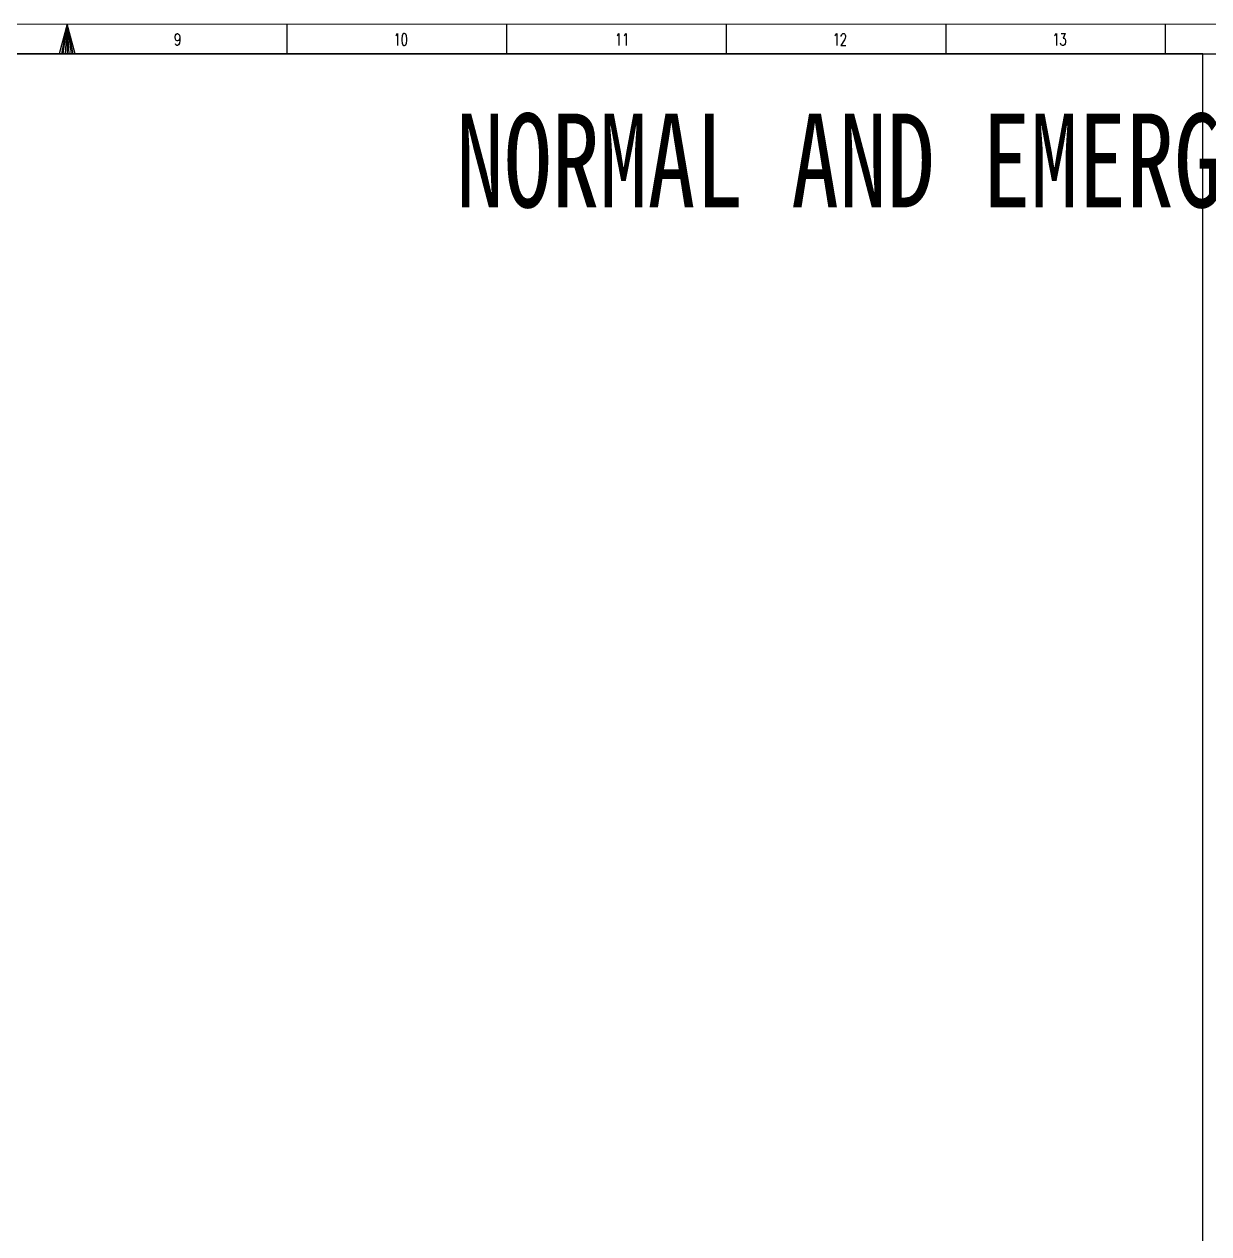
# Model space of a CAD drawing. Header units: millimetres. Extents: x -10610309 to -7681154, y 4147866 to 4574587.
# Drawn here: x -9544311 to -9344047, y 4370126 to 4574587 of the extents above; entities that cross this region are included whole.
import ezdxf

# ---------------------------------------------------------------- set-up
doc = ezdxf.new("R2010")
doc.units = ezdxf.units.MM
doc.layers.add('TEG BORDER', color=7, linetype='Continuous')
doc.styles.get("Standard").update_dxf_attribs({"font": 'romanc.SHX', "width": 0.75, "bigfont": 'hztxt.shx'})
doc.styles.add('TEG BORDER', font='txt_qlt.shx', dxfattribs={"width": 0.7, "bigfont": 'hztxt.shx'})

# ---------------------------------------------------------------- blocks, each defined once
blk = doc.blocks.new('TEG BORDER A2')
for p, q in [((297, 420), (297, 415)), ((334.12, 420), (334.12, 415)), ((371.25, 420), (371.25, 415)), ((408.37, 420), (408.37, 415)), ((445.5, 420), (445.5, 415)), ((482.62, 420), (482.62, 415))]:
    blk.add_line(p, q)
at = {"linetype": 'Continuous'}
blk.add_line((489, 415), (5, 415), dxfattribs=at)
at = {"color": 5, "lineweight": 15}
blk.add_lwpolyline([(0, 420), (594, 420), (594, 0), (0, 0)], close=True, dxfattribs=at)
blk.add_lwpolyline([(297, 420), (295.66, 415), (298.34, 415), (297, 420), (296, 415), (296.33, 415), (297, 420), (296.67, 415), (297.33, 415), (297, 420), (297.67, 415), (298, 415), (297, 420)])
blk.add_lwpolyline([(5, 415), (589, 415), (589, 5), (5, 5)], close=True)
at = {"layer": 'TEG BORDER'}
blk.add_line((489, 116), (489, 415), dxfattribs=at)
at = {"char_height": 2, "width": 2, "attachment_point": 1, "style": 'TEG BORDER'}
for s, insert in [('9', (315.05, 418.41)), ('\\pi2.2204e-016;10', (352.17, 418.41)), ('\\pi0.3;11', (389.3, 418.41)), ('\\pi2.2204e-016;12', (426.42, 418.41)), ('\\pi2.2204e-016;13', (463.55, 418.41))]:
    blk.add_mtext(s, dxfattribs=dict(at, insert=insert))

msp = doc.modelspace()

# ---------------------------------------------------------------- block references
at = {"xscale": 1000, "yscale": 1000, "zscale": 1000}
msp.add_blockref('TEG BORDER A2', (-9834031, 4154587), dxfattribs=at)

# ---------------------------------------------------------------- texts
at = {"lineweight": 5}
note = msp.add_mtext_dynamic_manual_height_columns('{\\fSimSun|b0|i0|c0|p2;NORMAL AND EMERGENCY LIGHT\\P}', width=345163.11, gutter_width=0, heights=[7.73, 0], dxfattribs=dict(at, insert=(-9816464, 4559489), char_height=15859.1, attachment_point=1))

doc.saveas('drawing.dxf')
